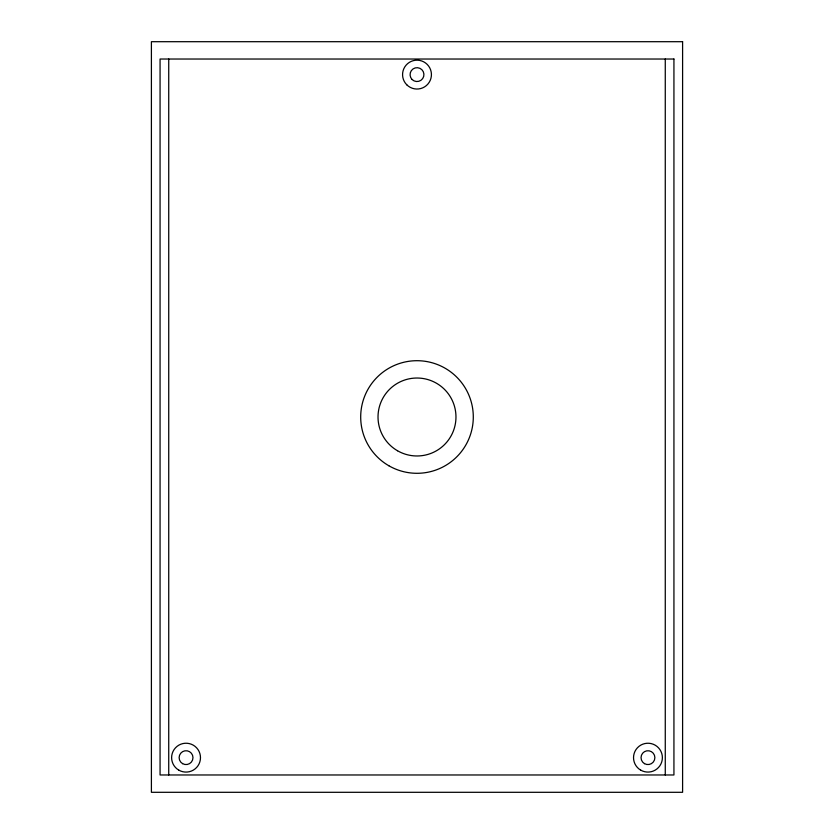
<?xml version="1.0" encoding="UTF-8"?>
<svg xmlns="http://www.w3.org/2000/svg" width="834" height="834" viewBox="0 0 834 834"><rect width="100%" height="100%" fill="white"/><g stroke="black" fill="none" stroke-linecap="round" stroke-linejoin="round"><path stroke-width="1.25" d="M665.271 59.026L665.271 774.974M168.729 59.026L168.729 774.974M682.598 41.7L151.402 41.7L151.402 792.3L682.598 792.3L682.598 41.7M673.935 59.026L160.065 59.026L160.065 774.974L673.935 774.974L673.935 59.026M388.853 465.758A56.295 56.295 0 0 0 473.295 417A56.295 56.295 0 0 0 388.853 368.242A56.295 56.295 0 0 0 388.853 465.758M406.794 84.818A14.439 14.439 0 0 0 430.938 78.344A14.439 14.439 0 0 0 413.268 60.663A14.439 14.439 0 0 0 406.794 84.818M412.1 79.511A6.933 6.933 0 0 0 423.693 76.405A6.933 6.933 0 0 0 415.207 67.919A6.933 6.933 0 0 0 412.1 79.511M397.516 450.756A38.969 38.969 0 0 0 455.969 417A38.969 38.969 0 0 0 397.516 383.244A38.969 38.969 0 0 0 397.516 450.756M178.83 770.157A14.439 14.439 0 0 0 200.483 757.658A14.439 14.439 0 0 0 178.83 745.158A14.439 14.439 0 0 0 178.83 770.157M182.583 763.652A6.933 6.933 0 0 0 192.977 757.658A6.933 6.933 0 0 0 182.583 751.653A6.933 6.933 0 0 0 182.583 763.652M640.741 770.157A14.439 14.439 0 0 0 662.384 757.658A14.439 14.439 0 0 0 640.741 745.158A14.439 14.439 0 0 0 640.741 770.157M644.494 763.652A6.933 6.933 0 0 0 654.878 757.658A6.933 6.933 0 0 0 644.494 751.653A6.933 6.933 0 0 0 644.494 763.652"/></g></svg>
